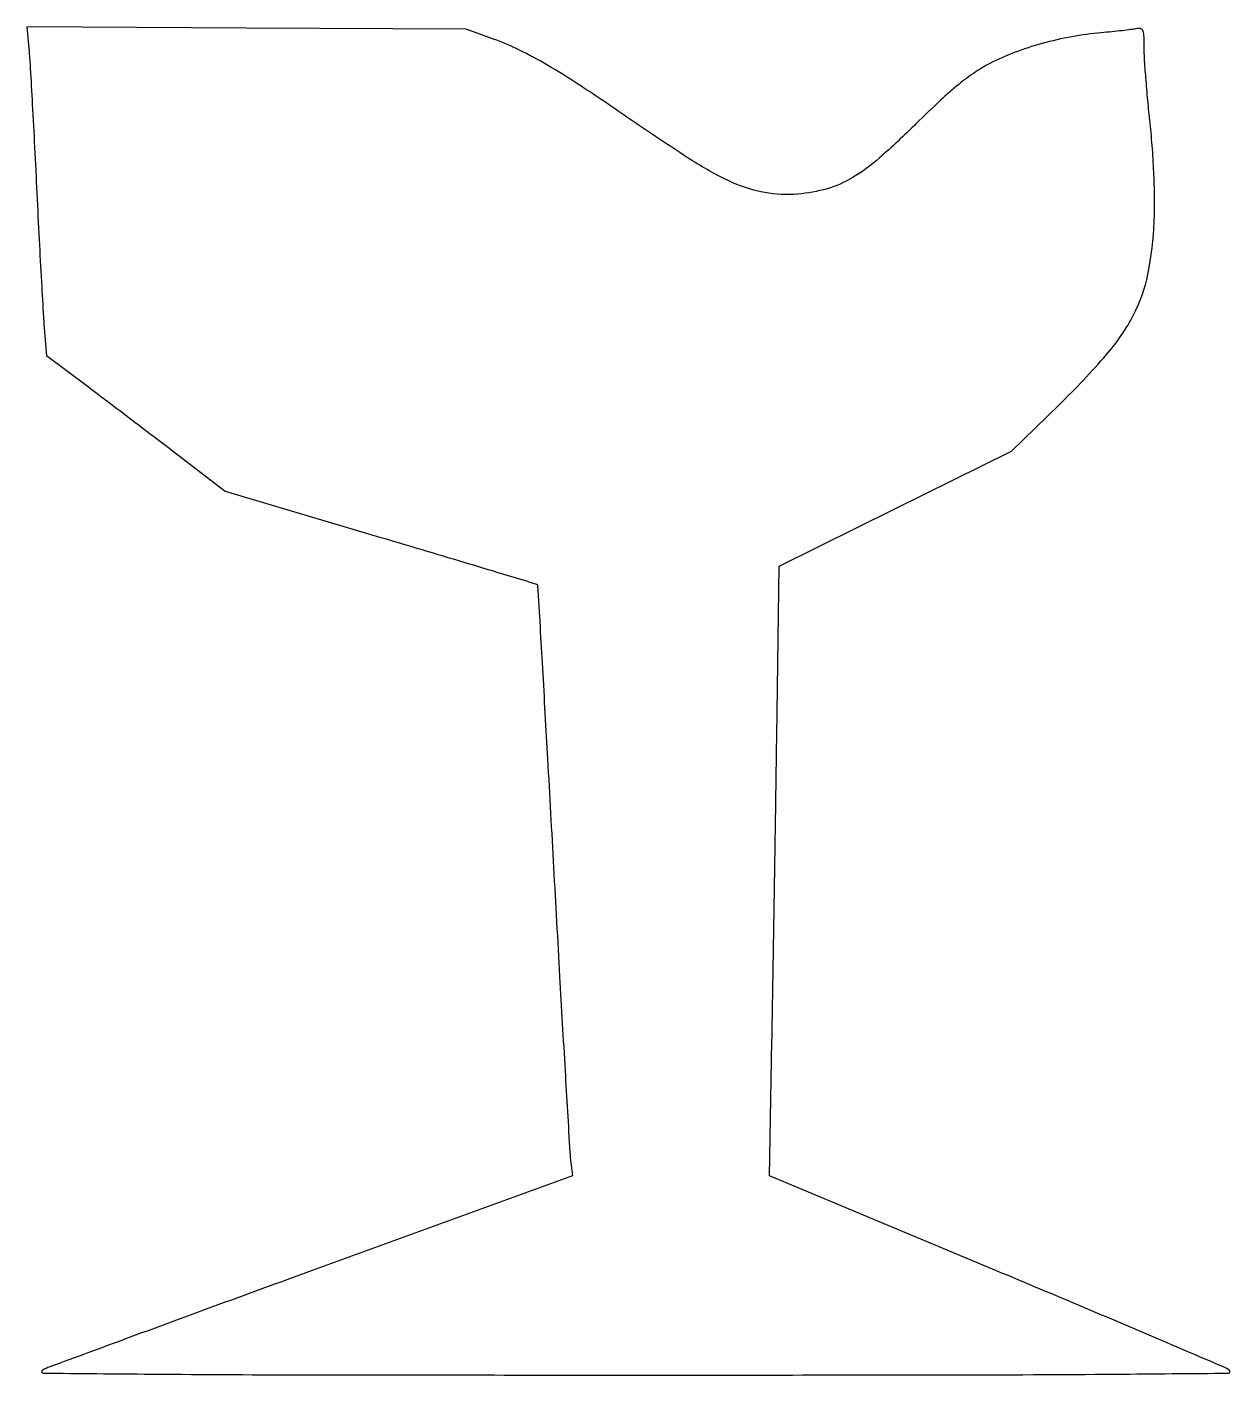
# Model space of a CAD drawing. Extents: x 0 to 322, y 0 to 361.
import ezdxf

# ---------------------------------------------------------------- set-up
doc = ezdxf.new("R2010")
doc.units = 0

msp = doc.modelspace()

# ---------------------------------------------------------------- linework, layer by layer
msp.add_lwpolyline([(0.447692, 354.287897, -0.006735), (0.749029, 350.064139, -0.000744), (1.29405, 340.387695, -0.000907), (1.904778, 328.867247, -0.000734), (2.519692, 316.5, 0.000788), (3.133754, 304.176663, 0.000998), (3.741906, 292.790291, 0.000784), (4.286037, 283.241782, 0.008146), (4.580024, 279.318013), (5.144621, 273.136026), (16.32231, 264.702822, -0.000596), (21.516475, 260.774264, -0.000314), (27.958036, 255.883784, -0.000313), (34.547095, 250.868288, -0.000482), (40.236962, 246.522939), (52.973923, 236.776262), (94.652554, 224.389205, -0.000403), (110.646916, 219.621588, -0.000666), (124.143436, 215.567093, -0.00003), (136.319975, 211.890642, -0.159768), (136.519606, 211.751074, -0.147657), (136.604261, 211.519591, -0.000009), (137.875264, 189.395628, -0.000358), (139.26061, 164.967623, -0.000216), (140.870024, 136, 0.000327), (142.49849, 106.806927, 0.000509), (143.944454, 81.642996, 0.000139), (145.233803, 59.701382, 0.017685), (145.491664, 56.976155), (145.951308, 53.452311), (76.225654, 28.05243, 0.000445), (49.317951, 18.223301, 0.000701), (26.247536, 9.735932, 0.000157), (6.006106, 2.249855, 0.030165), (4, 1.366312, 0.782243), (4.179843, 0.605149, 0.000743), (33.037659, 0.32659, 0.001754), (76.624614, 0.1235, 0.000275), (162.5, 0.071841, 0.000286), (247.189304, 0.115931, 0.001699), (291.43615, 0.314615, 0.000497), (321.589076, 0.582459, 0.714472), (321.836539, 1.328767, 0.06142), (320.424073, 2.15169, 0.000226), (302.822997, 9.684749, 0.001189), (282.844944, 18.168324, 0.000746), (259.445512, 27.998056), (198.717946, 53.402184), (199.353606, 89.451092, 0.00032), (199.643341, 106.502165, 0.000155), (199.992994, 128.301013, 0.000154), (200.343042, 151.001014, 0.000222), (200.637616, 171.084272), (201.285965, 216.668543), (232.392983, 232.084272), (263.5, 247.5), (276.231903, 259.902505, 0.020558), (288.965715, 273.370304, 0.059515), (296.170024, 283.959977, 0.070594), (300.001352, 294.876078, 0.038499), (301.699143, 309, 0.012759), (301.798048, 314.76463, 0.008367), (301.631365, 321.405216, 0.008012), (301.224401, 328.431855, 0.00823), (300.595089, 335.379292, -0.003445), (299.984462, 341.471089, -0.00362), (299.468557, 347.471034, -0.003469), (299.096839, 352.654015, -0.016166), (299, 355.648344, 0.007775), (298.948385, 358.967416, 0.099545), (298.666851, 360.172339, 0.264498), (298.020634, 360.639234, 0.07742), (296.75, 360.580726, -0.018062), (295.462993, 360.367179, -0.003433), (293.104688, 360.079372, -0.00366), (290.344947, 359.782244, -0.003355), (287.5, 359.516266, 0.023678), (279.626003, 358.455931, 0.021984), (271.68707, 356.63751, 0.022599), (264.196591, 354.202389, 0.030277), (257.676479, 351.290341, 0.028654), (253.545556, 348.826072, 0.022481), (249.361298, 345.709929, 0.016829), (244.466978, 341.428271, 0.006609), (238.003466, 335.215741, -0.014029), (228.064496, 325.942481, -0.04645), (220.840163, 320.676521, -0.064145), (214.127932, 317.767749, -0.049332), (206.266484, 316.319122, -0.064994), (197.451205, 316.726364, -0.06202), (188.885765, 319.374561, -0.036979), (178.043543, 325.264729, -0.008249), (160.5, 336.962315, 0.005178), (148.154388, 345.304044, 0.013702), (139.104511, 350.933341, 0.018691), (131.712977, 354.891866, 0.02601), (124.806633, 357.830514), (117.5, 360.5), (58.685714, 360.787897), (-0.128572, 361.075794)], format="xyb", close=True)

doc.saveas('drawing.dxf')
